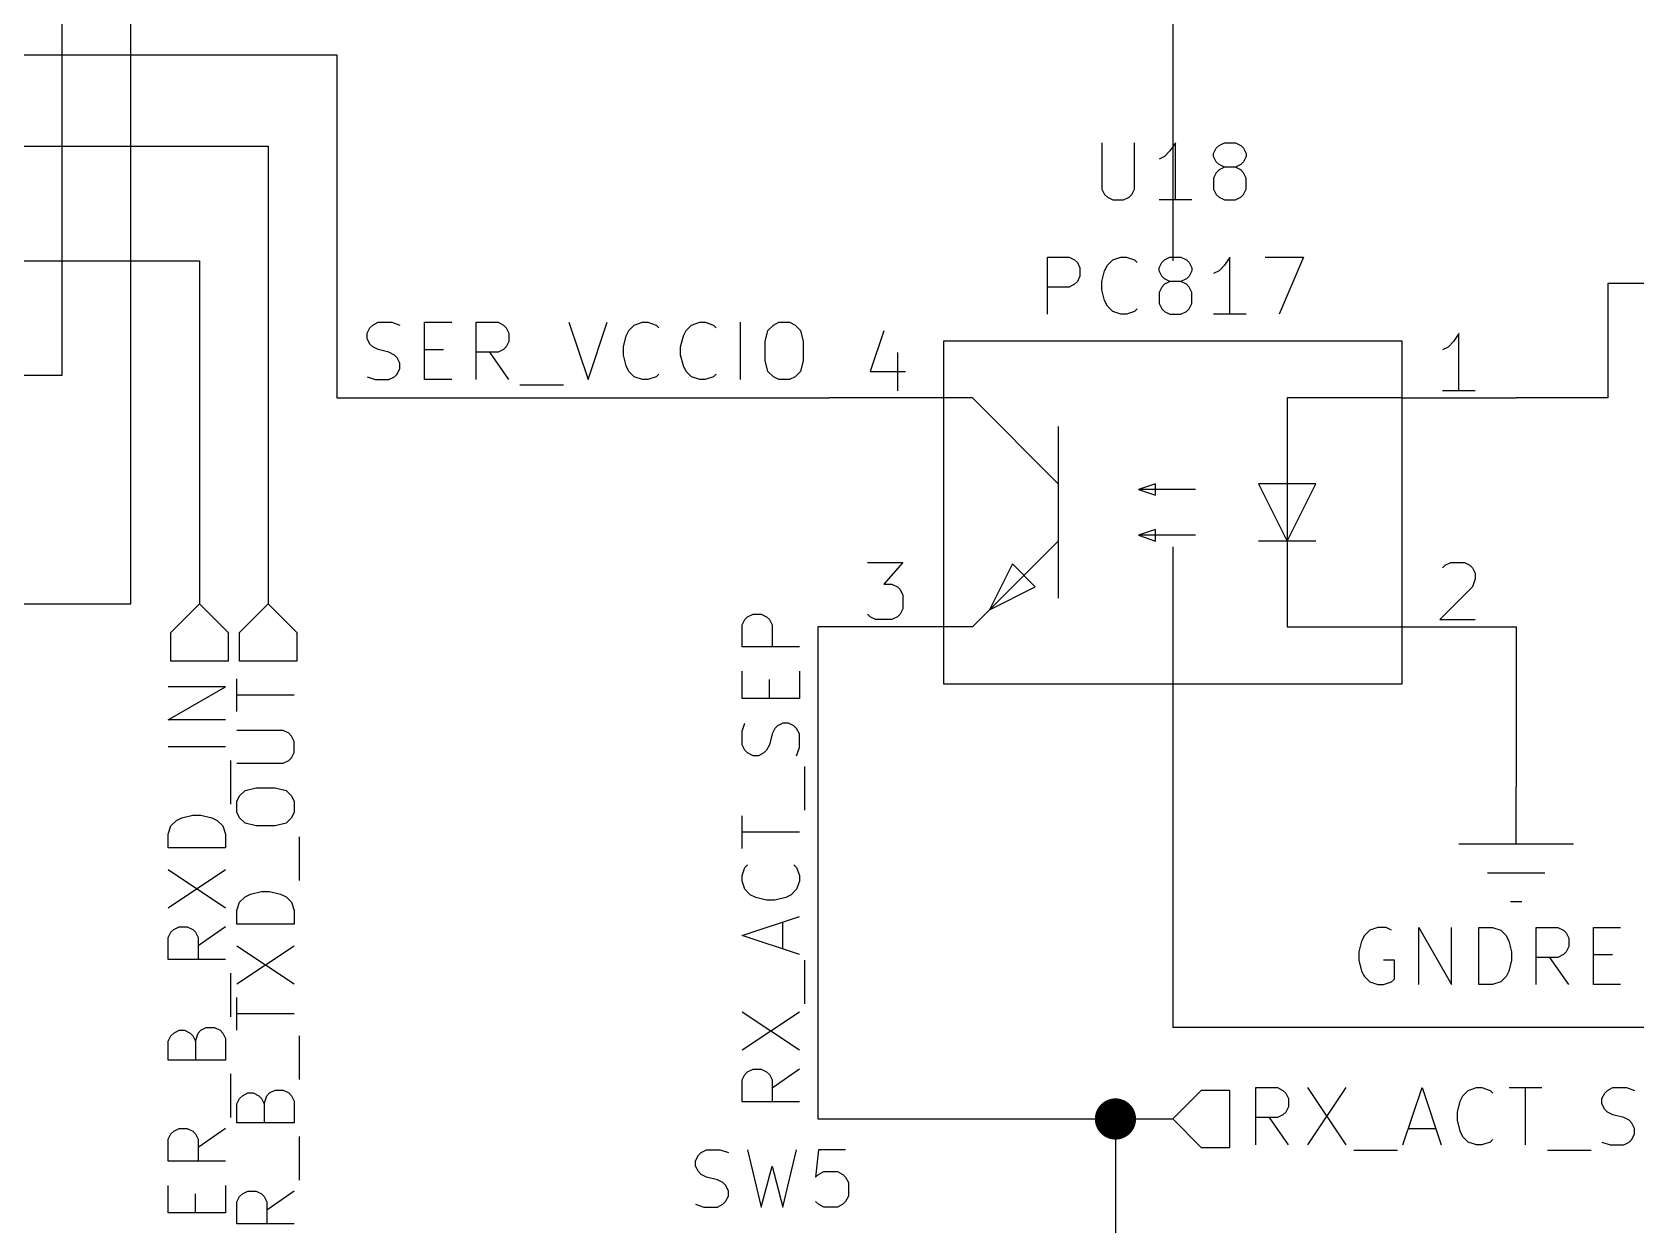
# Model space of a CAD drawing. Extents: x 0.4 to 16.1, y -11.3 to -0.4.
# Drawn here: x 13.134 to 14.535, y -4.233 to -3.19 of the extents above; entities that cross this region are included whole.
import ezdxf

# ---------------------------------------------------------------- set-up
doc = ezdxf.new("R2010")
doc.units = 0
doc.header["$MEASUREMENT"] = 0
doc.linetypes.add('DASHED', pattern=[0.75, 0.5, -0.25])
for name, color, linetype in [('BLACK', 7, 'CONTINUOUS'), ('BLUE3', 171, 'CONTINUOUS'), ('BROWN2', 54, 'CONTINUOUS'), ('CYAN2', 4, 'CONTINUOUS'), ('GREEN2', 3, 'CONTINUOUS'), ('LYELLOW', 51, 'CONTINUOUS'), ('RED2', 1, 'CONTINUOUS')]:
    doc.layers.add(name, color=color, linetype=linetype)

msp = doc.modelspace()

# ---------------------------------------------------------------- linework, layer by layer
at = {"layer": 'BLACK', "linetype": 'CONTINUOUS'}
for p, q in [((13.4312, -3.44625), (13.4359, -3.44387)), ((13.4359, -3.44387), (13.4478, -3.44387)), ((13.4478, -3.44387), (13.455, -3.44625)), ((13.4764, -3.49387), (13.4764, -3.44387)), ((13.4764, -3.44387), (13.5002, -3.44387)), ((13.5216, -3.49387), (13.5216, -3.44387)), ((13.5216, -3.44387), (13.5407, -3.44387)), ((13.5407, -3.44387), (13.5454, -3.44625)), ((13.6026, -3.44387), (13.6193, -3.49387)), ((13.6193, -3.49387), (13.6359, -3.44387)), ((13.6597, -3.44625), (13.6669, -3.44387)), ((13.6669, -3.44387), (13.6716, -3.44387)), ((13.6716, -3.44387), (13.6788, -3.44625)), ((13.7097, -3.44625), (13.7169, -3.44387)), ((13.7169, -3.44387), (13.7216, -3.44387)), ((13.7216, -3.44387), (13.7288, -3.44625)), ((13.7526, -3.49387), (13.7526, -3.44387)), ((13.7812, -3.44625), (13.7859, -3.44387)), ((13.7859, -3.44387), (13.7954, -3.44387)), ((13.7954, -3.44387), (13.8002, -3.44625)), ((13.4264, -3.45339), (13.4288, -3.44863)), ((13.4264, -3.45815), (13.4264, -3.45339)), ((13.4288, -3.46291), (13.4264, -3.45815)), ((13.4288, -3.44863), (13.4312, -3.44625)), ((13.5454, -3.44625), (13.5478, -3.44863)), ((13.5478, -3.44863), (13.5502, -3.45339)), ((13.5502, -3.45339), (13.5502, -3.46053)), ((13.6502, -3.4653), (13.6526, -3.45577)), ((13.6526, -3.45577), (13.655, -3.45101)), ((13.655, -3.45101), (13.6597, -3.44625)), ((13.6788, -3.44625), (13.6812, -3.44863)), ((13.7002, -3.4653), (13.7026, -3.45577)), ((13.7026, -3.45577), (13.705, -3.45101)), ((13.705, -3.45101), (13.7097, -3.44625)), ((13.7288, -3.44625), (13.7312, -3.44863)), ((13.774, -3.46053), (13.7764, -3.45101)), ((13.7764, -3.45101), (13.7812, -3.44625)), ((13.8002, -3.44625), (13.805, -3.45101)), ((13.805, -3.45101), (13.8073, -3.46053)), ((13.4312, -3.4653), (13.4288, -3.46291)), ((13.4359, -3.46767), (13.4312, -3.4653)), ((13.4454, -3.47006), (13.4359, -3.46767)), ((13.4502, -3.47244), (13.4454, -3.47006)), ((13.4526, -3.47482), (13.4502, -3.47244)), ((13.4764, -3.46767), (13.4931, -3.46767)), ((13.5407, -3.47006), (13.5216, -3.47006)), ((13.5502, -3.49387), (13.5335, -3.47006)), ((13.5454, -3.46767), (13.5407, -3.47006)), ((13.5478, -3.4653), (13.5454, -3.46767)), ((13.5502, -3.46053), (13.5478, -3.4653)), ((13.6502, -3.47244), (13.6502, -3.4653)), ((13.6526, -3.48196), (13.6502, -3.47244)), ((13.7002, -3.47244), (13.7002, -3.4653)), ((13.7026, -3.48196), (13.7002, -3.47244)), ((13.774, -3.4772), (13.774, -3.46053)), ((13.8073, -3.46053), (13.8073, -3.4772)), ((13.455, -3.47958), (13.4526, -3.47482)), ((13.4526, -3.4891), (13.455, -3.48434)), ((13.455, -3.48434), (13.455, -3.47958)), ((13.655, -3.48672), (13.6526, -3.48196)), ((13.6597, -3.49148), (13.655, -3.48672)), ((13.705, -3.48672), (13.7026, -3.48196)), ((13.7097, -3.49148), (13.705, -3.48672)), ((13.7764, -3.48672), (13.774, -3.4772)), ((13.7812, -3.49148), (13.7764, -3.48672)), ((13.805, -3.48672), (13.8002, -3.49148)), ((13.8073, -3.4772), (13.805, -3.48672)), ((13.4264, -3.49148), (13.4335, -3.49387)), ((13.4335, -3.49387), (13.4454, -3.49387)), ((13.4454, -3.49387), (13.4502, -3.49148)), ((13.4502, -3.49148), (13.4526, -3.4891)), ((13.5002, -3.49387), (13.4764, -3.49387)), ((13.5597, -3.49863), (13.5978, -3.49863)), ((13.6669, -3.49387), (13.6597, -3.49148)), ((13.6716, -3.49387), (13.6669, -3.49387)), ((13.6788, -3.49148), (13.6716, -3.49387)), ((13.6812, -3.4891), (13.6788, -3.49148)), ((13.7169, -3.49387), (13.7097, -3.49148)), ((13.7216, -3.49387), (13.7169, -3.49387)), ((13.7288, -3.49148), (13.7216, -3.49387)), ((13.7312, -3.4891), (13.7288, -3.49148)), ((13.7859, -3.49387), (13.7812, -3.49148)), ((13.7954, -3.49387), (13.7859, -3.49387)), ((13.8002, -3.49148), (13.7954, -3.49387)), ((13.7539, -3.7083), (13.7562, -3.70354)), ((13.7539, -3.72735), (13.7539, -3.7083)), ((13.7562, -3.70354), (13.7586, -3.70116)), ((13.7586, -3.70116), (13.7634, -3.69878)), ((13.7634, -3.69878), (13.7705, -3.69878)), ((13.7705, -3.69878), (13.7753, -3.70116)), ((13.7753, -3.70116), (13.7777, -3.70354)), ((13.7777, -3.70354), (13.7801, -3.7083)), ((13.7801, -3.7083), (13.7801, -3.72735)), ((13.8039, -3.72735), (13.7539, -3.72735)), ((13.7539, -3.77259), (13.7539, -3.74878)), ((13.8039, -3.74878), (13.8039, -3.77259)), ((13.7777, -3.77259), (13.7777, -3.75592)), ((13.8039, -3.77259), (13.7539, -3.77259)), ((13.7539, -3.80116), (13.7562, -3.79402)), ((13.7848, -3.7964), (13.7824, -3.79878)), ((13.7896, -3.79402), (13.7848, -3.7964)), ((13.7943, -3.79402), (13.7896, -3.79402)), ((13.7991, -3.7964), (13.7943, -3.79402)), ((13.8015, -3.79878), (13.7991, -3.7964)), ((13.7539, -3.81306), (13.7539, -3.80116)), ((13.7801, -3.80354), (13.7777, -3.81306)), ((13.7824, -3.79878), (13.7801, -3.80354)), ((13.8039, -3.80354), (13.8015, -3.79878)), ((13.8039, -3.81544), (13.8039, -3.80354)), ((13.7562, -3.81782), (13.7539, -3.81306)), ((13.7586, -3.8202), (13.7562, -3.81782)), ((13.7634, -3.82259), (13.7586, -3.8202)), ((13.7681, -3.82259), (13.7634, -3.82259)), ((13.7729, -3.8202), (13.7681, -3.82259)), ((13.7753, -3.81782), (13.7729, -3.8202)), ((13.7777, -3.81306), (13.7753, -3.81782)), ((13.8015, -3.82259), (13.8039, -3.81544)), ((13.8086, -3.8702), (13.8086, -3.83211)), ((13.7539, -3.90354), (13.7539, -3.87497)), ((13.8039, -3.88925), (13.7539, -3.88925)), ((13.7539, -3.92735), (13.7562, -3.9202)), ((13.7562, -3.9202), (13.7586, -3.91782)), ((13.7991, -3.91782), (13.8015, -3.9202)), ((13.8015, -3.9202), (13.8039, -3.92735)), ((13.7539, -3.93211), (13.7539, -3.92735)), ((13.7562, -3.93925), (13.7539, -3.93211)), ((13.8039, -3.93211), (13.8015, -3.93925)), ((13.8039, -3.92735), (13.8039, -3.93211)), ((13.761, -3.94402), (13.7562, -3.93925)), ((13.7658, -3.9464), (13.761, -3.94402)), ((13.7753, -3.94878), (13.7658, -3.9464)), ((13.7824, -3.94878), (13.7753, -3.94878)), ((13.792, -3.9464), (13.7824, -3.94878)), ((13.7967, -3.94402), (13.792, -3.9464)), ((13.8015, -3.93925), (13.7967, -3.94402)), ((13.7539, -3.97973), (13.8039, -3.96306)), ((13.7896, -3.99163), (13.7896, -3.96782)), ((13.8039, -3.9964), (13.7539, -3.97973)), ((13.8086, -4.03925), (13.8086, -4.00116)), ((13.7539, -4.07973), (13.8039, -4.0464)), ((13.7539, -4.0464), (13.8039, -4.07973)), ((13.7539, -4.10592), (13.7562, -4.10116)), ((13.7562, -4.10116), (13.7586, -4.09878)), ((13.7586, -4.09878), (13.7634, -4.0964)), ((13.7634, -4.0964), (13.7705, -4.0964)), ((13.7705, -4.0964), (13.7753, -4.09878)), ((13.7753, -4.09878), (13.7777, -4.10116)), ((13.7777, -4.10116), (13.7801, -4.10592)), ((13.8039, -4.0964), (13.7801, -4.11306)), ((13.7539, -4.12497), (13.7539, -4.10592)), ((13.7801, -4.10592), (13.7801, -4.12497)), ((13.8039, -4.12497), (13.7539, -4.12497))]:
    msp.add_line(p, q, dxfattribs=at)
at = {"layer": 'BLUE3', "linetype": 'DASHED'}
for p in [(14.13, -2.89), (16.05, -4.06)]:
    msp.add_line(p, (14.13, -4.06), dxfattribs=at)
at = {"layer": 'BROWN2', "linetype": 'CONTINUOUS'}
for p, q in [((13.255, -3.715), (13.28, -3.69)), ((13.28, -3.69), (13.305, -3.715)), ((13.315, -3.715), (13.34, -3.69)), ((13.34, -3.69), (13.365, -3.715)), ((13.255, -3.74), (13.255, -3.715)), ((13.305, -3.715), (13.305, -3.74)), ((13.315, -3.74), (13.315, -3.715)), ((13.365, -3.715), (13.365, -3.74)), ((13.305, -3.74), (13.255, -3.74)), ((13.365, -3.74), (13.315, -3.74)), ((13.2526, -3.7911), (13.3026, -3.76253)), ((13.3026, -3.76253), (13.2526, -3.76253)), ((13.3126, -3.78396), (13.3126, -3.75539)), ((13.3626, -3.76967), (13.3126, -3.76967)), ((13.3026, -3.7911), (13.2526, -3.7911)), ((13.3531, -3.80063), (13.3126, -3.80063)), ((13.3579, -3.803), (13.3531, -3.80063)), ((13.3602, -3.80539), (13.3579, -3.803)), ((13.3626, -3.81015), (13.3602, -3.80539)), ((13.3626, -3.81967), (13.3626, -3.81015)), ((13.3026, -3.81491), (13.2526, -3.81491)), ((13.3579, -3.82681), (13.3602, -3.82443)), ((13.3602, -3.82443), (13.3626, -3.81967)), ((13.3074, -3.86491), (13.3074, -3.82681)), ((13.3126, -3.8292), (13.3531, -3.8292)), ((13.3531, -3.8292), (13.3579, -3.82681)), ((13.3198, -3.853), (13.3293, -3.85063)), ((13.3293, -3.85063), (13.3459, -3.85063)), ((13.3459, -3.85063), (13.3555, -3.853)), ((13.3126, -3.86253), (13.315, -3.85777)), ((13.3126, -3.87205), (13.3126, -3.86253)), ((13.315, -3.85777), (13.3198, -3.853)), ((13.3555, -3.853), (13.3602, -3.85777)), ((13.3602, -3.85777), (13.3626, -3.86253)), ((13.3626, -3.86253), (13.3626, -3.87205)), ((13.255, -3.88396), (13.2598, -3.8792)), ((13.2598, -3.8792), (13.2645, -3.87681)), ((13.2645, -3.87681), (13.274, -3.87443)), ((13.274, -3.87443), (13.2812, -3.87443)), ((13.2812, -3.87443), (13.2907, -3.87681)), ((13.2907, -3.87681), (13.2955, -3.8792)), ((13.2955, -3.8792), (13.3002, -3.88396)), ((13.315, -3.87681), (13.3126, -3.87205)), ((13.3198, -3.88157), (13.315, -3.87681)), ((13.3602, -3.87681), (13.3555, -3.88157)), ((13.3626, -3.87205), (13.3602, -3.87681)), ((13.2526, -3.8911), (13.255, -3.88396)), ((13.2526, -3.903), (13.2526, -3.8911)), ((13.3002, -3.88396), (13.3026, -3.8911)), ((13.3026, -3.8911), (13.3026, -3.903)), ((13.3293, -3.88396), (13.3198, -3.88157)), ((13.3459, -3.88396), (13.3293, -3.88396)), ((13.3555, -3.88157), (13.3459, -3.88396)), ((13.3674, -3.93157), (13.3674, -3.89348)), ((13.3026, -3.903), (13.2526, -3.903)), ((13.2526, -3.95539), (13.3026, -3.92205)), ((13.2526, -3.92205), (13.3026, -3.95539)), ((13.315, -3.95063), (13.3198, -3.94586)), ((13.3198, -3.94586), (13.3245, -3.94348)), ((13.3245, -3.94348), (13.334, -3.9411)), ((13.334, -3.9411), (13.3412, -3.9411)), ((13.3412, -3.9411), (13.3507, -3.94348)), ((13.3507, -3.94348), (13.3555, -3.94586)), ((13.3555, -3.94586), (13.3602, -3.95063)), ((13.3126, -3.95777), (13.315, -3.95063)), ((13.3126, -3.96967), (13.3126, -3.95777)), ((13.3602, -3.95063), (13.3626, -3.95777)), ((13.3626, -3.95777), (13.3626, -3.96967)), ((13.2526, -3.98157), (13.255, -3.97681)), ((13.255, -3.97681), (13.2574, -3.97443)), ((13.2574, -3.97443), (13.2621, -3.97205)), ((13.2621, -3.97205), (13.2693, -3.97205)), ((13.2693, -3.97205), (13.274, -3.97443)), ((13.274, -3.97443), (13.2764, -3.97681)), ((13.2764, -3.97681), (13.2788, -3.98157)), ((13.3026, -3.97205), (13.2788, -3.98872)), ((13.3626, -3.96967), (13.3126, -3.96967)), ((13.2526, -4.00063), (13.2526, -3.98157)), ((13.2788, -3.98157), (13.2788, -4.00063)), ((13.3126, -4.02205), (13.3626, -3.98872)), ((13.3126, -3.98872), (13.3626, -4.02205)), ((13.3026, -4.00063), (13.2526, -4.00063)), ((13.3074, -4.05063), (13.3074, -4.01253)), ((13.3126, -4.06253), (13.3126, -4.03396)), ((13.3626, -4.04824), (13.3126, -4.04824)), ((13.2574, -4.06491), (13.2621, -4.06253)), ((13.2621, -4.06253), (13.2669, -4.06253)), ((13.2669, -4.06253), (13.2717, -4.06491)), ((13.2788, -4.06491), (13.2812, -4.06253)), ((13.2812, -4.06253), (13.2859, -4.06015)), ((13.2859, -4.06015), (13.2931, -4.06015)), ((13.2931, -4.06015), (13.2979, -4.06253)), ((13.2979, -4.06253), (13.3002, -4.06491)), ((13.2526, -4.07205), (13.255, -4.06729)), ((13.2526, -4.08872), (13.2526, -4.07205)), ((13.255, -4.06729), (13.2574, -4.06491)), ((13.2717, -4.06491), (13.274, -4.06729)), ((13.274, -4.06729), (13.2764, -4.07205)), ((13.2764, -4.07205), (13.2788, -4.06491)), ((13.2764, -4.07205), (13.2764, -4.08872)), ((13.3002, -4.06491), (13.3026, -4.06967)), ((13.3026, -4.06967), (13.3026, -4.08872)), ((13.3674, -4.10539), (13.3674, -4.06729)), ((13.3026, -4.08872), (13.2526, -4.08872)), ((13.3074, -4.13872), (13.3074, -4.10063)), ((13.3174, -4.11967), (13.3221, -4.11729)), ((13.3221, -4.11729), (13.3269, -4.11729)), ((13.3269, -4.11729), (13.3317, -4.11967)), ((13.3388, -4.11967), (13.3412, -4.11729)), ((13.3412, -4.11729), (13.3459, -4.11491)), ((13.3459, -4.11491), (13.3531, -4.11491)), ((13.3531, -4.11491), (13.3579, -4.11729)), ((13.3579, -4.11729), (13.3602, -4.11967)), ((14.155, -4.115), (14.13, -4.14)), ((14.18, -4.115), (14.155, -4.115)), ((14.18, -4.165), (14.18, -4.115)), ((14.2025, -4.16262), (14.2025, -4.11262)), ((14.2025, -4.11262), (14.2216, -4.11262)), ((14.2216, -4.11262), (14.2263, -4.115)), ((14.2263, -4.115), (14.2287, -4.11738)), ((14.2287, -4.11738), (14.2311, -4.12214)), ((14.2478, -4.11262), (14.2811, -4.16262)), ((14.2811, -4.11262), (14.2478, -4.16262)), ((14.3311, -4.16262), (14.3478, -4.11262)), ((14.3478, -4.11262), (14.3644, -4.16262)), ((14.3835, -4.11976), (14.3882, -4.115)), ((14.3882, -4.115), (14.3954, -4.11262)), ((14.3954, -4.11262), (14.4001, -4.11262)), ((14.4001, -4.11262), (14.4073, -4.115)), ((14.4073, -4.115), (14.4097, -4.11738)), ((14.424, -4.11262), (14.4525, -4.11262)), ((14.4382, -4.16262), (14.4382, -4.11262)), ((14.5049, -4.12214), (14.5073, -4.11738)), ((14.5073, -4.11738), (14.5097, -4.115)), ((14.5097, -4.115), (14.5144, -4.11262)), ((14.5144, -4.11262), (14.5263, -4.11262)), ((14.5263, -4.11262), (14.5335, -4.115)), ((13.3126, -4.12681), (13.315, -4.12205)), ((13.3126, -4.14348), (13.3126, -4.12681)), ((13.315, -4.12205), (13.3174, -4.11967)), ((13.3317, -4.11967), (13.334, -4.12205)), ((13.334, -4.12205), (13.3364, -4.12681)), ((13.3364, -4.12681), (13.3388, -4.11967)), ((13.3364, -4.12681), (13.3364, -4.14348)), ((13.3602, -4.11967), (13.3626, -4.12443)), ((13.3626, -4.12443), (13.3626, -4.14348)), ((14.2311, -4.12928), (14.2287, -4.13405)), ((14.2311, -4.12214), (14.2311, -4.12928)), ((14.3787, -4.13405), (14.3811, -4.12452)), ((14.3811, -4.12452), (14.3835, -4.11976)), ((14.5049, -4.1269), (14.5049, -4.12214)), ((14.5073, -4.13167), (14.5049, -4.1269)), ((14.5097, -4.13405), (14.5073, -4.13167)), ((13.3626, -4.14348), (13.3126, -4.14348)), ((14.13, -4.14), (14.155, -4.165)), ((14.2216, -4.13881), (14.2025, -4.13881)), ((14.2311, -4.16262), (14.2144, -4.13881)), ((14.2263, -4.13643), (14.2216, -4.13881)), ((14.2287, -4.13405), (14.2263, -4.13643)), ((14.3787, -4.14119), (14.3787, -4.13405)), ((14.3811, -4.15071), (14.3787, -4.14119)), ((14.5144, -4.13643), (14.5097, -4.13405)), ((14.524, -4.13881), (14.5144, -4.13643)), ((14.5287, -4.14119), (14.524, -4.13881)), ((14.5311, -4.14357), (14.5287, -4.14119)), ((14.5335, -4.14833), (14.5311, -4.14357)), ((13.2526, -4.15777), (13.255, -4.153)), ((13.2526, -4.17681), (13.2526, -4.15777)), ((13.255, -4.153), (13.2574, -4.15063)), ((13.2574, -4.15063), (13.2621, -4.14824)), ((13.2621, -4.14824), (13.2693, -4.14824)), ((13.2693, -4.14824), (13.274, -4.15063)), ((13.274, -4.15063), (13.2764, -4.153)), ((13.2764, -4.153), (13.2788, -4.15777)), ((13.3026, -4.14824), (13.2788, -4.16491)), ((13.2788, -4.15777), (13.2788, -4.17681)), ((13.3674, -4.19348), (13.3674, -4.15539)), ((14.3359, -4.14833), (14.3597, -4.14833)), ((14.3835, -4.15547), (14.3811, -4.15071)), ((14.3882, -4.16024), (14.3835, -4.15547)), ((14.3954, -4.16262), (14.3882, -4.16024)), ((14.4073, -4.16024), (14.4001, -4.16262)), ((14.4097, -4.15785), (14.4073, -4.16024)), ((14.5049, -4.16024), (14.5121, -4.16262)), ((14.524, -4.16262), (14.5287, -4.16024)), ((14.5287, -4.16024), (14.5311, -4.15785)), ((14.5311, -4.15785), (14.5335, -4.15309)), ((14.5335, -4.15309), (14.5335, -4.14833)), ((14.155, -4.165), (14.18, -4.165)), ((14.2882, -4.16738), (14.3263, -4.16738)), ((14.4001, -4.16262), (14.3954, -4.16262)), ((14.4573, -4.16738), (14.4954, -4.16738)), ((14.5121, -4.16262), (14.524, -4.16262)), ((13.3026, -4.17681), (13.2526, -4.17681)), ((13.2526, -4.22205), (13.2526, -4.19824)), ((13.3026, -4.19824), (13.3026, -4.22205)), ((13.2764, -4.22205), (13.2764, -4.20539)), ((13.3126, -4.21253), (13.315, -4.20777)), ((13.3126, -4.23157), (13.3126, -4.21253)), ((13.315, -4.20777), (13.3174, -4.20539)), ((13.3174, -4.20539), (13.3221, -4.203)), ((13.3221, -4.203), (13.3293, -4.203)), ((13.3293, -4.203), (13.334, -4.20539)), ((13.334, -4.20539), (13.3364, -4.20777)), ((13.3364, -4.20777), (13.3388, -4.21253)), ((13.3626, -4.203), (13.3388, -4.21967)), ((13.3388, -4.21253), (13.3388, -4.23157)), ((13.3026, -4.22205), (13.2526, -4.22205)), ((13.3626, -4.23157), (13.3126, -4.23157))]:
    msp.add_line(p, q, dxfattribs=at)
at = {"layer": 'CYAN2', "linetype": 'CONTINUOUS'}
for p, q in [((14.0681, -3.28695), (14.0681, -3.32743)), ((14.0967, -3.32743), (14.0967, -3.28695)), ((14.1324, -3.28695), (14.1276, -3.29409)), ((14.1324, -3.33695), (14.1324, -3.28695)), ((14.1657, -3.29648), (14.1681, -3.29171)), ((14.1681, -3.29171), (14.1705, -3.28933)), ((14.1705, -3.28933), (14.1752, -3.28695)), ((14.1752, -3.28695), (14.1848, -3.28695)), ((14.1848, -3.28695), (14.1895, -3.28933)), ((14.1895, -3.28933), (14.1919, -3.29171)), ((14.1919, -3.29171), (14.1943, -3.29648)), ((14.1229, -3.29886), (14.1181, -3.30124)), ((14.1276, -3.29409), (14.1229, -3.29886)), ((14.1657, -3.29886), (14.1657, -3.29648)), ((14.1681, -3.30362), (14.1657, -3.29886)), ((14.1705, -3.306), (14.1681, -3.30362)), ((14.1752, -3.30838), (14.1705, -3.306)), ((14.1895, -3.306), (14.1848, -3.30838)), ((14.1919, -3.30362), (14.1895, -3.306)), ((14.1943, -3.29886), (14.1919, -3.30362)), ((14.1943, -3.29648), (14.1943, -3.29886)), ((14.1681, -3.31314), (14.1657, -3.31791)), ((14.1657, -3.31791), (14.1657, -3.32743)), ((14.1705, -3.31076), (14.1681, -3.31314)), ((14.1752, -3.30838), (14.1705, -3.31076)), ((14.1848, -3.30838), (14.1752, -3.30838)), ((14.1895, -3.31076), (14.1848, -3.30838)), ((14.1919, -3.31314), (14.1895, -3.31076)), ((14.1943, -3.31791), (14.1919, -3.31314)), ((14.1943, -3.32743), (14.1943, -3.31791)), ((14.0681, -3.32743), (14.0705, -3.33219)), ((14.0705, -3.33219), (14.0729, -3.33457)), ((14.0919, -3.33457), (14.0943, -3.33219)), ((14.0943, -3.33219), (14.0967, -3.32743)), ((14.1657, -3.32743), (14.1681, -3.33219)), ((14.1681, -3.33219), (14.1705, -3.33457)), ((14.1895, -3.33457), (14.1919, -3.33219)), ((14.1919, -3.33219), (14.1943, -3.32743)), ((14.0729, -3.33457), (14.0776, -3.33695)), ((14.0776, -3.33695), (14.0871, -3.33695)), ((14.0871, -3.33695), (14.0919, -3.33457)), ((14.1467, -3.33695), (14.1181, -3.33695)), ((14.1705, -3.33457), (14.1752, -3.33695)), ((14.1752, -3.33695), (14.1848, -3.33695)), ((14.1848, -3.33695), (14.1895, -3.33457)), ((14.0205, -3.43683), (14.0205, -3.38683)), ((14.0205, -3.38683), (14.0395, -3.38683)), ((14.0395, -3.38683), (14.0443, -3.38921)), ((14.0443, -3.38921), (14.0467, -3.39159)), ((14.0729, -3.39397), (14.0776, -3.38921)), ((14.0776, -3.38921), (14.0848, -3.38683)), ((14.0848, -3.38683), (14.0895, -3.38683)), ((14.0895, -3.38683), (14.0967, -3.38921)), ((14.0967, -3.38921), (14.099, -3.39159)), ((14.1205, -3.39159), (14.1229, -3.38921)), ((14.1229, -3.38921), (14.1276, -3.38683)), ((14.1276, -3.38683), (14.1371, -3.38683)), ((14.1371, -3.38683), (14.1419, -3.38921)), ((14.1419, -3.38921), (14.1443, -3.39159)), ((14.18, -3.38683), (14.1752, -3.39397)), ((14.18, -3.43683), (14.18, -3.38683)), ((14.2109, -3.38683), (14.2443, -3.38683)), ((14.2443, -3.38683), (14.2229, -3.43683)), ((14.0467, -3.39159), (14.049, -3.39635)), ((14.049, -3.4035), (14.0467, -3.40826)), ((14.049, -3.39635), (14.049, -3.4035)), ((14.0681, -3.40826), (14.0705, -3.39874)), ((14.0705, -3.39874), (14.0729, -3.39397)), ((14.1181, -3.39635), (14.1205, -3.39159)), ((14.1181, -3.39874), (14.1181, -3.39635)), ((14.1205, -3.4035), (14.1181, -3.39874)), ((14.1229, -3.40588), (14.1205, -3.4035)), ((14.1443, -3.4035), (14.1419, -3.40588)), ((14.1443, -3.39159), (14.1467, -3.39635)), ((14.1467, -3.39874), (14.1443, -3.4035)), ((14.1467, -3.39635), (14.1467, -3.39874)), ((14.1705, -3.39874), (14.1657, -3.40111)), ((14.1752, -3.39397), (14.1705, -3.39874)), ((14.0395, -3.41302), (14.0205, -3.41302)), ((14.0443, -3.41064), (14.0395, -3.41302)), ((14.0467, -3.40826), (14.0443, -3.41064)), ((14.0681, -3.4154), (14.0681, -3.40826)), ((14.0705, -3.42493), (14.0681, -3.4154)), ((14.1205, -3.41302), (14.1181, -3.41778)), ((14.1181, -3.41778), (14.1181, -3.42731)), ((14.1229, -3.41064), (14.1205, -3.41302)), ((14.1276, -3.40826), (14.1229, -3.40588)), ((14.1276, -3.40826), (14.1229, -3.41064)), ((14.1371, -3.40826), (14.1276, -3.40826)), ((14.1419, -3.40588), (14.1371, -3.40826)), ((14.1419, -3.41064), (14.1371, -3.40826)), ((14.1443, -3.41302), (14.1419, -3.41064)), ((14.1467, -3.41778), (14.1443, -3.41302)), ((14.1467, -3.42731), (14.1467, -3.41778)), ((14.0729, -3.42969), (14.0705, -3.42493)), ((14.0776, -3.43445), (14.0729, -3.42969)), ((14.099, -3.43207), (14.0967, -3.43445)), ((14.1181, -3.42731), (14.1205, -3.43207)), ((14.1205, -3.43207), (14.1229, -3.43445)), ((14.1419, -3.43445), (14.1443, -3.43207)), ((14.1443, -3.43207), (14.1467, -3.42731)), ((14.0848, -3.43683), (14.0776, -3.43445)), ((14.0895, -3.43683), (14.0848, -3.43683)), ((14.0967, -3.43445), (14.0895, -3.43683)), ((14.1229, -3.43445), (14.1276, -3.43683)), ((14.1276, -3.43683), (14.1371, -3.43683)), ((14.1371, -3.43683), (14.1419, -3.43445)), ((14.1943, -3.43683), (14.1657, -3.43683)), ((14.3022, -3.975), (14.2974, -3.97976)), ((14.3093, -3.97261), (14.3022, -3.975)), ((14.3165, -3.97261), (14.3093, -3.97261)), ((14.3212, -3.975), (14.3165, -3.97261)), ((14.345, -4.02261), (14.345, -3.97261)), ((14.345, -3.97261), (14.3736, -4.02261)), ((14.3736, -4.02261), (14.3736, -3.97261)), ((14.3974, -4.02261), (14.3974, -3.97261)), ((14.3974, -3.97261), (14.4093, -3.97261)), ((14.4093, -3.97261), (14.4165, -3.975)), ((14.4165, -3.975), (14.4212, -3.97976)), ((14.4474, -4.02261), (14.4474, -3.97261)), ((14.4474, -3.97261), (14.4665, -3.97261)), ((14.4665, -3.97261), (14.4712, -3.975)), ((14.4712, -3.975), (14.4736, -3.97737)), ((14.4736, -3.97737), (14.476, -3.98214)), ((14.4974, -4.02261), (14.4974, -3.97261)), ((14.4974, -3.97261), (14.5212, -3.97261)), ((14.295, -3.98452), (14.2926, -3.99404)), ((14.2974, -3.97976), (14.295, -3.98452)), ((14.4212, -3.97976), (14.4236, -3.98452)), ((14.4236, -3.98452), (14.426, -3.99404)), ((14.476, -3.98928), (14.4736, -3.99404)), ((14.476, -3.98214), (14.476, -3.98928)), ((14.2926, -3.99404), (14.2926, -4.00119)), ((14.2926, -4.00119), (14.295, -4.01071)), ((14.3236, -4.00119), (14.3141, -4.00119)), ((14.3236, -4.01785), (14.3236, -4.00119)), ((14.426, -4.00119), (14.4236, -4.01071)), ((14.426, -3.99404), (14.426, -4.00119)), ((14.4665, -3.9988), (14.4474, -3.9988)), ((14.476, -4.02261), (14.4593, -3.9988)), ((14.4712, -3.99642), (14.4665, -3.9988)), ((14.4736, -3.99404), (14.4712, -3.99642)), ((14.4974, -3.99642), (14.5141, -3.99642)), ((14.295, -4.01071), (14.2974, -4.01547)), ((14.2974, -4.01547), (14.3022, -4.02023)), ((14.3022, -4.02023), (14.3093, -4.02261)), ((14.3141, -4.02261), (14.3212, -4.02023)), ((14.3212, -4.02023), (14.3236, -4.01785)), ((14.4165, -4.02023), (14.4093, -4.02261)), ((14.4212, -4.01547), (14.4165, -4.02023)), ((14.4236, -4.01071), (14.4212, -4.01547)), ((14.3093, -4.02261), (14.3141, -4.02261)), ((14.4093, -4.02261), (14.3974, -4.02261)), ((14.5212, -4.02261), (14.4974, -4.02261)), ((13.7133, -4.17648), (13.7157, -4.17171)), ((13.7157, -4.17171), (13.7181, -4.16933)), ((13.7181, -4.16933), (13.7229, -4.16695)), ((13.7229, -4.16695), (13.7348, -4.16695)), ((13.7348, -4.16695), (13.7419, -4.16933)), ((13.7586, -4.16695), (13.7705, -4.21695)), ((13.7895, -4.21695), (13.8014, -4.16695)), ((13.8205, -4.16695), (13.8181, -4.19076)), ((13.8443, -4.16695), (13.8205, -4.16695)), ((13.7133, -4.18124), (13.7133, -4.17648)), ((13.7157, -4.186), (13.7133, -4.18124)), ((13.7181, -4.18838), (13.7157, -4.186)), ((13.7229, -4.19076), (13.7181, -4.18838)), ((13.7705, -4.21695), (13.78, -4.18124)), ((13.78, -4.18124), (13.7895, -4.21695)), ((13.8181, -4.19076), (13.8205, -4.18838)), ((13.8205, -4.18838), (13.8252, -4.186)), ((13.8252, -4.186), (13.8371, -4.186)), ((13.8371, -4.186), (13.8419, -4.18838)), ((13.8419, -4.18838), (13.8443, -4.19076)), ((13.7324, -4.19314), (13.7229, -4.19076)), ((13.7371, -4.19552), (13.7324, -4.19314)), ((13.7395, -4.19791), (13.7371, -4.19552)), ((13.7419, -4.20267), (13.7395, -4.19791)), ((13.7419, -4.20743), (13.7419, -4.20267)), ((13.8443, -4.19076), (13.8467, -4.19552)), ((13.8467, -4.19552), (13.8467, -4.20743)), ((13.7133, -4.21457), (13.7205, -4.21695)), ((13.7324, -4.21695), (13.7371, -4.21457)), ((13.7371, -4.21457), (13.7395, -4.21219)), ((13.7395, -4.21219), (13.7419, -4.20743)), ((13.8205, -4.21457), (13.8181, -4.21219)), ((13.8252, -4.21695), (13.8205, -4.21457)), ((13.8419, -4.21457), (13.8371, -4.21695)), ((13.8443, -4.21219), (13.8419, -4.21457)), ((13.8467, -4.20743), (13.8443, -4.21219)), ((13.7205, -4.21695), (13.7324, -4.21695)), ((13.8371, -4.21695), (13.8252, -4.21695))]:
    msp.add_line(p, q, dxfattribs=at)
at = {"layer": 'GREEN2', "linetype": 'CONTINUOUS'}
for p, q in [((13.16, -3.49), (13.16, -2.67)), ((13.22, -3.69), (13.22, -2.77)), ((12.98, -3.21), (13.4, -3.21)), ((13.4, -3.21), (13.4, -3.51)), ((12.36, -3.29), (13.34, -3.29)), ((13.34, -3.29), (13.34, -3.69)), ((12.36, -3.39), (13.28, -3.39)), ((13.28, -3.39), (13.28, -3.69)), ((14.56, -3.41), (14.51, -3.41)), ((14.51, -3.41), (14.51, -3.51)), ((12.36, -3.49), (13.16, -3.49)), ((13.4, -3.51), (13.83, -3.51)), ((14.51, -3.51), (14.43, -3.51)), ((12.36, -3.69), (13.22, -3.69)), ((13.83, -3.71), (13.82, -3.71)), ((13.82, -3.71), (13.82, -4.14)), ((14.43, -3.71), (14.43, -3.85)), ((13.82, -4.14), (14.08, -4.14)), ((14.08, -4.14), (14.08, -4.44)), ((14.08, -4.14), (14.13, -4.14))]:
    msp.add_line(p, q, dxfattribs=at)
at = {"layer": 'GREEN2', "const_width": 0.018}
msp.add_lwpolyline([(14.071, -4.14, 1), (14.089, -4.14, 1)], format="xyb", close=True, dxfattribs=at)
at = {"layer": 'LYELLOW', "linetype": 'CONTINUOUS'}
for p, q in [((13.93, -3.76), (13.93, -3.46)), ((13.93, -3.46), (14.33, -3.46)), ((14.33, -3.46), (14.33, -3.76)), ((14.33, -3.76), (13.93, -3.76))]:
    msp.add_line(p, q, dxfattribs=at)
at = {"layer": 'RED2', "linetype": 'CONTINUOUS'}
for p, q in [((13.8776, -3.45124), (13.8657, -3.48695)), ((13.93, -3.76), (13.93, -3.46)), ((13.93, -3.46), (14.33, -3.46)), ((13.93, -3.76), (13.93, -3.46)), ((13.93, -3.46), (14.33, -3.46)), ((14.33, -3.46), (14.33, -3.76)), ((14.33, -3.46), (14.33, -3.76)), ((14.38, -3.45362), (14.3752, -3.46076)), ((14.38, -3.50362), (14.38, -3.45362)), ((13.8895, -3.47028), (13.8895, -3.50362)), ((14.3705, -3.46552), (14.3657, -3.4679)), ((14.3752, -3.46076), (14.3705, -3.46552)), ((13.8657, -3.48695), (13.8967, -3.48695)), ((13.93, -3.51), (13.83, -3.51)), ((13.955, -3.51), (13.93, -3.51)), ((14.03, -3.585), (13.955, -3.51)), ((14.33, -3.51), (14.23, -3.51)), ((14.23, -3.51), (14.23, -3.635)), ((14.33, -3.51), (14.43, -3.51)), ((14.3943, -3.50362), (14.3657, -3.50362)), ((14.03, -3.535), (14.03, -3.685)), ((14.115, -3.585), (14.1, -3.59)), ((14.115, -3.595), (14.115, -3.585)), ((14.255, -3.585), (14.205, -3.585)), ((14.205, -3.585), (14.23, -3.635)), ((14.23, -3.635), (14.255, -3.585)), ((14.15, -3.59), (14.1, -3.59)), ((14.1, -3.59), (14.115, -3.595)), ((14.115, -3.625), (14.1, -3.63)), ((14.115, -3.635), (14.115, -3.625)), ((13.955, -3.71), (14.03, -3.635)), ((14.03, -3.635), (13.955, -3.71)), ((14.15, -3.63), (14.1, -3.63)), ((14.1, -3.63), (14.115, -3.635)), ((14.255, -3.635), (14.205, -3.635)), ((14.23, -3.635), (14.23, -3.71)), ((13.8633, -3.65362), (13.8943, -3.65362)), ((13.8943, -3.65362), (13.8776, -3.67267)), ((13.99, -3.655), (13.97, -3.695)), ((14.01, -3.675), (13.99, -3.655)), ((14.3657, -3.65838), (14.3681, -3.656)), ((14.3681, -3.656), (14.3729, -3.65362)), ((14.3729, -3.65362), (14.3848, -3.65362)), ((14.3848, -3.65362), (14.3895, -3.656)), ((14.3895, -3.656), (14.3919, -3.65838)), ((14.3919, -3.65838), (14.3943, -3.66314)), ((14.3943, -3.6679), (14.3919, -3.67505)), ((14.3943, -3.66314), (14.3943, -3.6679)), ((13.8776, -3.67267), (13.8848, -3.67267)), ((13.8848, -3.67267), (13.8895, -3.67505)), ((13.8895, -3.67505), (13.8919, -3.67743)), ((13.8919, -3.67743), (13.8943, -3.68219)), ((13.8943, -3.68219), (13.8943, -3.69409)), ((13.97, -3.695), (14.01, -3.675)), ((14.3919, -3.67505), (14.3633, -3.70362)), ((13.8943, -3.69409), (13.8919, -3.69885)), ((13.93, -3.71), (13.83, -3.71)), ((13.8657, -3.70124), (13.8633, -3.69885)), ((13.8705, -3.70362), (13.8657, -3.70124)), ((13.8848, -3.70362), (13.8705, -3.70362)), ((13.8895, -3.70124), (13.8848, -3.70362)), ((13.8919, -3.69885), (13.8895, -3.70124)), ((13.955, -3.71), (13.93, -3.71)), ((14.23, -3.71), (14.33, -3.71)), ((14.33, -3.71), (14.43, -3.71)), ((14.3633, -3.70362), (14.3943, -3.70362)), ((14.33, -3.76), (13.93, -3.76)), ((14.33, -3.76), (13.93, -3.76)), ((14.43, -3.9), (14.43, -3.85)), ((14.48, -3.9), (14.38, -3.9)), ((14.405, -3.925), (14.455, -3.925)), ((14.425, -3.95), (14.435, -3.95))]:
    msp.add_line(p, q, dxfattribs=at)

doc.saveas('drawing.dxf')
